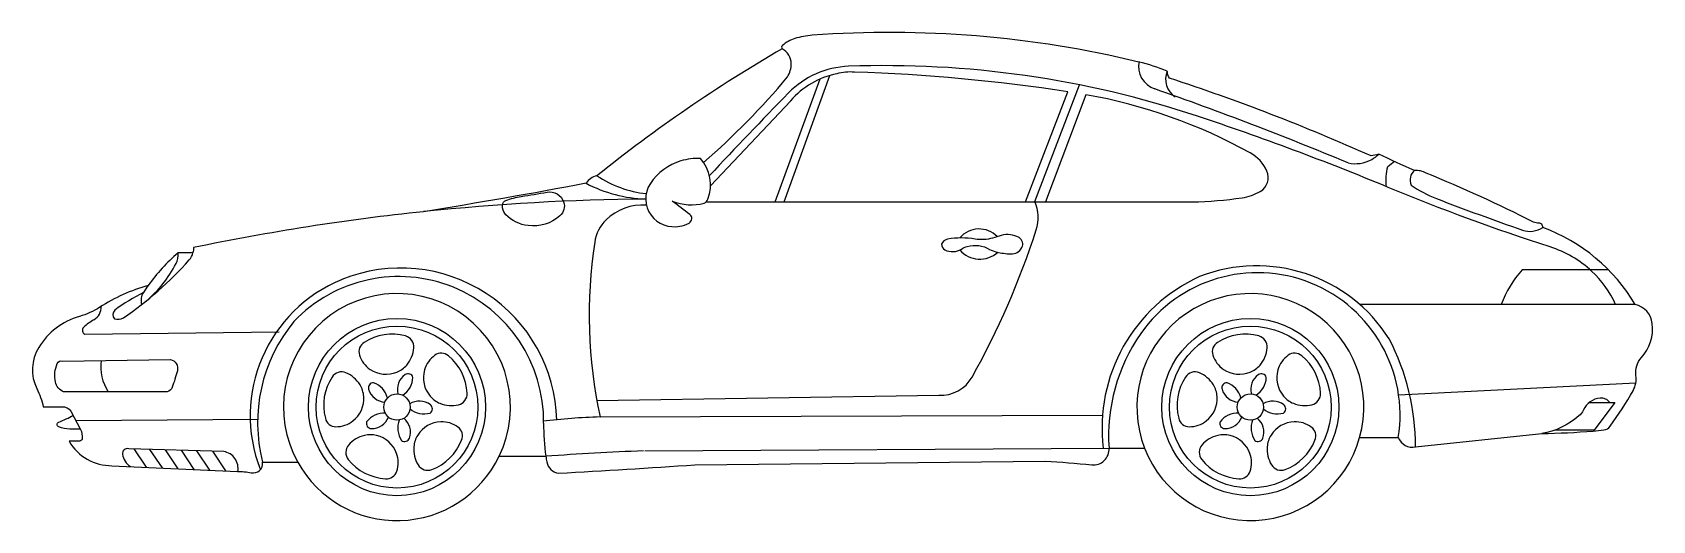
# Model space of a CAD drawing. Extents: x -955 to 3290, y 0 to 1278.
import ezdxf

# ---------------------------------------------------------------- set-up
doc = ezdxf.new("R2010")
doc.units = 0
doc.layers.add('CP-CAR', color=7, linetype='CONTINUOUS')

msp = doc.modelspace()

# ---------------------------------------------------------------- linework, layer by layer
at = {"layer": 'CP-CAR'}
for p, q in [((821.6, 876.2), (1031.6, 1099.4)), ((-817.8, 488.4), (-309.1, 494)), ((-841.4, 262), (-363.1, 265.2)), ((532.1, 271.4), (1848.5, 275.8)), ((-689.1, 187.5), (-657, 139.7)), ((-648, 186.3), (-615.4, 137.7)), ((-607, 185.1), (-573.9, 135.8)), ((-565.9, 184), (-532.3, 133.9)), ((-524.9, 182.8), (-490.8, 132)), ((-483.8, 181.6), (-449.2, 130.1)), ((649.4, 182.5), (1865.6, 189.5))]:
    msp.add_line(p, q, dxfattribs=at)
for points in [[(2572.1, 959.6, -0.029951), (2552, 954.9, 0.026381), (2024, 1158.6, -0.1297), (2018, 1177.1, 0.036954), (1944, 1200.8, 0.077464), (1087.9, 1271, 0.05856), (1042.5, 1262.3, 0.099476), (1009.7, 1244.1, 0.451067), (1009.6, 1235.5, 0.038018), (523.7, 903, 0.220151), (495.6, 883.2, -0.007074), (69.6, 808.9, 0.025263), (-533.5, 714.7, -0.076028), (-534.5, 701.6, -0.008619), (-573.6, 701, 0.060132), (-651.9, 615.5, 0.077225), (-778.8, 558.7, -0.074309), (-832.2, 534.5, 0.188377), (-938.8, 453.3, 0.256946), (-943.7, 345.5, -0.05668), (-926.7, 298.2), (-878, 298.2, -0.269088), (-854.2, 286.3), (-828.9, 238.5, -0.121968), (-824.5, 215.6, -0.351879), (-831.6, 207.6), (-858.9, 207.6, 0.270526), (-746.8, 143.8), (-417.9, 128.6, -0.04591), (-382.2, 125.4, 0.52236), (-352.1, 152.9), (-259.9, 152.9, 0.608289), (267.8, 168.3), (390.1, 168.3, 0.006748), (392.5, 153.7, 0.326628), (423.2, 124.2, 0.002794), (780.8, 145.9), (1698.7, 155.4, -0.015788), (1820.1, 145.9, 0.466714), (1865.6, 189.5), (1958.8, 189.5, 0.721037), (2522.2, 217.4), (2623.5, 217.4, 0.357673), (2668.3, 192.7), (2999.6, 227.9, 0.015499), (3133.8, 234.5, 0.00952), (3162.4, 237.4, 0.209392), (3178.6, 246.9, 0.027459), (3238.5, 340.1, 0.165675), (3246.2, 380.1, -0.222185), (3260.4, 426.7, 0.215964), (3289, 516.2, 0.318967), (3244.4, 565.6, 0.172595), (3001.9, 767.8, 0.479813), (2991.9, 779, -0.130436), (2977.7, 781.9, 0.018587), (2696.9, 909.9, 0.136038), (2665.9, 917, -0.008346), (2572.1, 959.6)], [(3192.7, 565.6, 0.104385), (3130, 653.3, 0.108258), (3021.2, 716.7, -0.020529), (2597.1, 872.6, 0.01816), (2097.1, 1059.1, 0.089642), (1183.2, 1189.6, 0.192276), (1025.9, 1119.9, 0.005213), (818.7, 903.5, 0.005213)], [(1647, 834.7), (1758, 1122.9, 0.030038), (1198.9, 1174.3, 0.086611), (1152.2, 1170, 0.17048), (1031.3, 1099.4)], [(810.3, 834.7), (2084.1, 834.7, 0.034391), (2214.1, 845.4, 0.091834), (2261.7, 861.9, 0.38638), (2279.1, 915.2, 0.162506), (2235.5, 962.8, 0.082644), (1805, 1115.3), (1699.4, 834.7)], [(2592.9, 874.3, -0.101913), (2596.1, 927.5, 0.010084), (2613.4, 941, 0.010084)], [(2665.9, 917, 0.341342), (2657.4, 878.6, 0.062929), (2723.4, 843.2, 0.007386), (2948.8, 760.7, 0.238794), (3001.9, 767.8)], [(653.5, 826, 0.212781), (547.9, 787.5, 0.166218), (518, 729.1, 0.091176), (532.1, 271.4)], [(523.6, 314.4), (1419.9, 328.1, 0.286522), (1506.8, 375.9, 0.04949), (1674.8, 761.2, 0.178922), (1671.2, 835.2)], [(1572.8, 743.7, 0.441743), (1474.5, 740.1, 0.441743)], [(-664.3, 597.3, 0.042968), (-739.3, 551.2, 0.37251), (-740.4, 528.4, 0.196433), (-716.7, 530.7, 0.059597), (-544.4, 682.4, 0.12724), (-534.5, 701.6)], [(-657.4, 574.9, 0.100495), (-578.9, 672.9, 0.14226), (-573.6, 701)], [(1474.5, 708.6, 0.417939), (1574.2, 702.6, 0.417939)], [(2668.5, 192.7, 0.121412), (2599.6, 475.7, 0.359911), (2102.7, 638.8, 0.327894), (1850.5, 189.4)], [(2623.5, 217.4, 0.79553), (1948.8, 489.8, 0.171514), (1865.6, 189.5)], [(3174.3, 656.6), (2947.8, 656.6, 0.096341), (2893.3, 565.6)], [(-651.9, 615.5, 0.011368), (-664.3, 597.3, 0.233329), (-668.8, 565.9)], [(267.8, 168.3, 1.643955), (-259.9, 152.9, 1.643955)], [(2522.2, 217.4, 1.386891), (1958.8, 189.5, 1.386891)], [(-876.6, 417.7), (-593.6, 421.7, -0.430796), (-575.4, 392.3, -0.024027), (-588.9, 349.4, -0.252628), (-602.4, 337.5), (-873.5, 337.5, -0.256567), (-894.9, 362.9, -0.149572), (-890.2, 411.3, -0.383382), (-876.6, 417.8)], [(-775.1, 419.1, 0.18218), (-756.6, 337.5, 0.18218)], [(15.1, 328.3, 0.249725), (41.7, 375.1, 0.505077), (21.3, 382.3, 0.321376), (2.6, 331.7, 0.321376)], [(2251, 328.3, 0.249725), (2277.5, 375.1, 0.505077), (2257.1, 382.3, 0.321376), (2238.5, 331.7, 0.321376)], [(-24.9, 321.2, 0.249725), (-61.2, 360.9, 0.505077), (-74.3, 343.8, 0.321376), (-31.9, 310.4, 0.321376)], [(2211, 321.2, 0.249725), (2174.7, 360.9, 0.505077), (2161.6, 343.8, 0.321376), (2204, 310.4, 0.321376)], [(34.2, 292.5, 0.249725), (86.9, 281.7, 0.505077), (87.5, 303.3, 0.321376), (33.5, 305.4, 0.321376)], [(2270.1, 292.5, 0.249725), (2322.8, 281.7, 0.505077), (2323.3, 303.3, 0.321376), (2269.4, 305.4, 0.321376)], [(3177.9, 309.3, 0.259739), (3152.2, 320.7, 0.268484), (3108.5, 289.6, -0.107771), (3096.7, 273.9, -0.135631), (2999.6, 227.9)], [(-829.4, 239.3), (-857.2, 239.3, -0.081419), (-886.3, 245.6, -0.682187), (-886.3, 257.8, 0.029375), (-847.7, 275.6, 0.029375)], [(-30.4, 281, 0.249725), (-79.5, 258.7, 0.505077), (-67.2, 240.9, 0.321376), (-22.4, 271, 0.321376)], [(6, 263.3, 0.249725), (12.1, 209.8, 0.505077), (32.8, 215.9, 0.321376), (18.1, 267.9, 0.321376)], [(2205.4, 281, 0.249725), (2156.4, 258.7, 0.505077), (2168.7, 240.9, 0.321376), (2213.5, 271, 0.321376)], [(2241.9, 263.3, 0.249725), (2247.9, 209.8, 0.505077), (2268.7, 215.9, 0.321376), (2254, 267.9, 0.321376)], [(-417.1, 128.6, 0.42144), (-454.1, 180.8), (-702.9, 187.9, 0.545822), (-719.4, 173.7, 0.22414), (-698.4, 141.6, 0.22414)]]:
    msp.add_lwpolyline(points, format="xyb", dxfattribs=at)
for points in [[(990.5, 834.7), (1108.8, 1156.7)], [(1014.2, 834.7), (1133.9, 1165.6)], [(1671.2, 835.2), (1788.4, 1140.9)], [(3244.4, 565.6), (2522.1, 565.6)], [(3245.7, 359.5), (2624.4, 328.1)], [(3123.9, 309.3), (3190.7, 309.3), (3136.9, 237.2), (3034.4, 237.2)]]:
    msp.add_lwpolyline(points, dxfattribs=at)
for points in [[(721.4, 836.3, 0.151125), (805.2, 830.8, 0.176475), (814.5, 841.4, 0.282518), (795, 948.5, 0.081032), (744, 941.8, 0.172935), (663.8, 882.6, 0.320131), (666.1, 799.4, 0.288183), (741, 770.9, 0.087601), (765.4, 779.2, 0.539128), (767.2, 801.7, 0.00832)], [(325.6, 848.9, 0.004213), (393.1, 860.1, -0.366982), (436.6, 834.6, -0.307619), (426.9, 797.9, -0.211776), (343.6, 772.4, -0.167951), (285.1, 800.9, -0.206187), (276.1, 826.4, -0.29655), (285.1, 838.4, -0.048491)], [(1560.7, 740, -0.117431), (1514.7, 737.1, 0.085345), (1442.8, 737.1, 0.271023), (1426.9, 723.7, 0.29727), (1435.2, 709.1, 0.266587), (1479.2, 711.2, -0.075443), (1494.2, 717.9, -0.200215), (1552.8, 710.3, 0.077404), (1571.2, 703.2, 0.039296), (1608, 698.2, 0.296125), (1637.3, 714.9, 0.398725), (1629.8, 740.9, 0.204731), (1583.3, 746.7, 0.004704)], [(25.5, 407.4, 0.158153), (44.2, 452.1, 0.361598), (22.3, 483.4, 0.212317), (-85.9, 466.7, 0.348604), (-98.4, 433.4, 0.16748), (-70.3, 396, 0.250606), (-0.6, 388.7, 0.118901)], [(2261.3, 407.4, 0.158153), (2280.1, 452.1, 0.361598), (2258.2, 483.4, 0.212317), (2150, 466.7, 0.348604), (2137.5, 433.4, 0.16748), (2165.6, 396, 0.250606), (2235.3, 388.7, 0.118901)], [(112.6, 307.1, 0.158153), (161, 303.1, 0.361598), (183.9, 333.5, 0.212317), (134.6, 431.3, 0.348604), (99.1, 432.9, 0.16748), (72.2, 394.6, 0.250606), (86.8, 326, 0.118901)], [(2348.5, 307.1, 0.158153), (2396.9, 303.1, 0.361598), (2419.8, 333.5, 0.212317), (2370.5, 431.3, 0.348604), (2335, 432.9, 0.16748), (2308, 394.6, 0.250606), (2322.7, 326, 0.118901)], [(-96.9, 355.5, 0.158153), (-133.7, 387.1, 0.361598), (-170.1, 376, 0.212317), (-187.7, 267.9, 0.348604), (-159.9, 245.7, 0.16748), (-115.6, 260.9, 0.250606), (-87.1, 325, 0.118901)], [(2139, 355.5, 0.158153), (2102.2, 387.1, 0.361598), (2065.8, 376, 0.212317), (2048.2, 267.9, 0.348604), (2076, 245.7, 0.16748), (2120.3, 260.9, 0.250606), (2148.7, 325, 0.118901)], [(44.2, 193.2, 0.158153), (55.3, 146, 0.361598), (91.3, 133.6, 0.212317), (169.1, 210.7, 0.348604), (159.7, 244.9, 0.16748), (114.9, 258.7, 0.250606), (54.2, 223.6, 0.118901)], [(2280, 193.2, 0.158153), (2291.2, 146, 0.361598), (2327.2, 133.6, 0.212317), (2405, 210.7, 0.348604), (2395.5, 244.9, 0.16748), (2350.8, 258.7, 0.250606), (2290.1, 223.6, 0.118901)], [(-85.3, 223.1, 0.158153), (-126.8, 197.9, 0.361598), (-127.5, 159.8, 0.212317), (-30.1, 109.6, 0.348604), (-0.4, 129.2, 0.16748), (-1.1, 176.1, 0.250606), (-53.3, 222.9, 0.118901)], [(2150.5, 223.1, 0.158153), (2109.1, 197.9, 0.361598), (2108.4, 159.8, 0.212317), (2205.8, 109.6, 0.348604), (2235.5, 129.2, 0.16748), (2234.7, 176.1, 0.250606), (2182.6, 222.9, 0.118901)]]:
    msp.add_lwpolyline(points, format="xyb", close=True, dxfattribs=at)
for centre, radius in [((0, 297.2), 232), ((2235.9, 297.2), 232), ((0, 297.2), 211.9), ((2235.9, 297.2), 211.9), ((0, 297.2), 34.5), ((2235.9, 297.2), 34.5)]:
    msp.add_circle(centre, radius, dxfattribs=at)
for centre, radius, start, end in [((987.6, 1195.9), 45.3, 0.8533, 60.9585), ((970.3, 1195.6), 62.6, 327.2384, 0.8533), ((2003.5, 1188.5), 60.5, 166.6866, 252.7256), ((-468.8, 2405.9), 1942.5, 310.9118, 320.1693), ((2069.2, 1156), 55.4, 157.6137, 236.8178), ((-1181.1, -7895.8), 9565.7, 67.41946, 70.66849), ((2510.8, 1023.6), 89, 257.757, 298.8536), ((2515.4, 1015.3), 79.5, 298.8536, 315.5302), ((683, 1142), 287.2, 236.3223, 263.9981), ((666.4, 1211.6), 370.1, 242.5161, 267.7079), ((700.4, -5203.3), 6045.3, 90.46288, 95.98952), ((4.6, 259.3), 379.7, 359.3492, 136.361), ((9.9, 252.6), 408.9, 1.4966, 112.1238), ((1.2, 274.1), 385.7, 112.1238, 201.4152), ((-813.1, 558.8), 38.2, 300.1073, 3.5555), ((-716.1, 391.5), 155.2, 120.1073, 132.5148), ((49.2, 257), 414.5, 140.3848, 194.5475), ((-813.9, 498.1), 10.5, 132.5148, 248.1066), ((584.9, -1396.7), 1669, 91.8154, 96.9769), ((933.9, 248.8), 549.7, 179.3492, 188.4165), ((952.8, -7640.9), 7829.5, 92.24674, 94.12238)]:
    msp.add_arc(centre, radius, start, end, dxfattribs=at)

doc.saveas('drawing.dxf')
